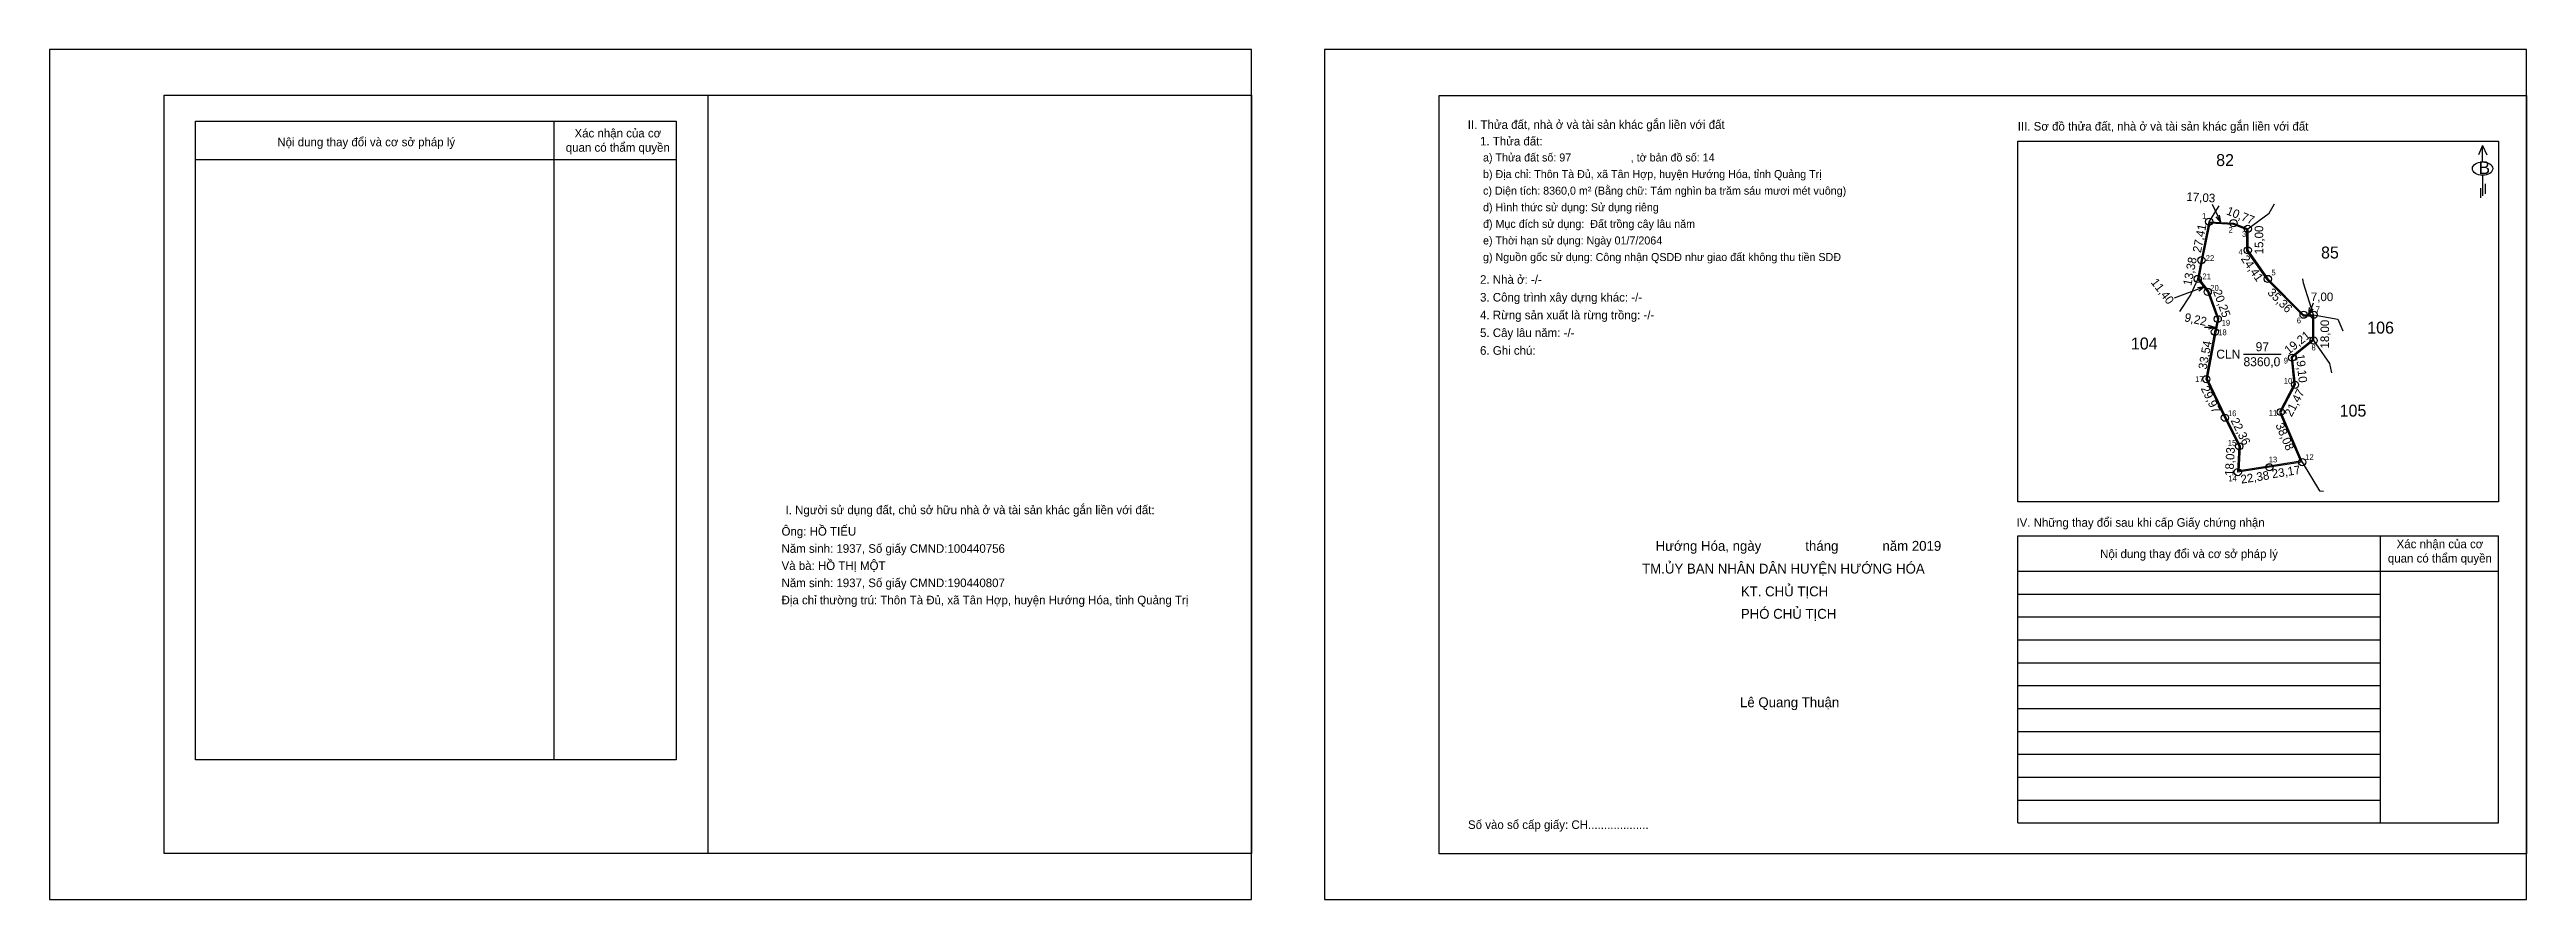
# Model space of a CAD drawing. Extents: x 552386 to 554117, y 1839941 to 1840535.
import ezdxf

# ---------------------------------------------------------------- set-up
doc = ezdxf.new("R2010")
doc.units = 0
for name, color, linetype in [('CanhThua', 7, 'Continuous'), ('ChieuDaiCanhThua', 7, 'Continuous'), ('Khung', 7, 'Continuous'), ('KhungInTrang1', 7, 'Continuous'), ('KhungInTrang2', 7, 'Continuous'), ('Level 2', 7, 'Continuous'), ('Level 35', 7, 'Continuous'), ('MocDinhThua', 7, 'Continuous'), ('NhanDiaChinhThua', 7, 'Continuous'), ('NhanTuCan', 7, 'Continuous'), ('ON', 7, 'Continuous'), ('RauThua', 7, 'Continuous'), ('SoHieuDinhThua', 7, 'Continuous'), ('Template', 7, 'Continuous'), ('ThongTin', 7, 'Continuous')]:
    doc.layers.add(name, color=color, linetype=linetype)

msp = doc.modelspace()

# ---------------------------------------------------------------- linework, layer by layer
at = {"layer": 'CanhThua'}
for p, q in [((553889.6, 1840388.1), (553895, 1840415)), ((553895, 1840415), (553912, 1840414)), ((553912, 1840414), (553922, 1840410)), ((553922, 1840410), (553922, 1840395)), ((553887, 1840375), (553889.6, 1840388.1)), ((553922, 1840395), (553936, 1840375)), ((553894, 1840366), (553887, 1840375)), ((553901, 1840347), (553894, 1840366)), ((553936, 1840375), (553961, 1840350)), ((553961, 1840350), (553968, 1840350)), ((553968, 1840350), (553968, 1840332)), ((553893, 1840305), (553899, 1840338)), ((553899, 1840338), (553901, 1840347)), ((553968, 1840332), (553953, 1840320)), ((553953, 1840320), (553955, 1840301)), ((553906, 1840278), (553893, 1840305)), ((553955, 1840301), (553945, 1840282)), ((553945, 1840282), (553960, 1840247)), ((553916, 1840258), (553906, 1840278)), ((553915, 1840240), (553916, 1840258)), ((553960, 1840247), (553937.1, 1840243.4)), ((553937.1, 1840243.4), (553915, 1840240))]:
    msp.add_line(p, q, dxfattribs=at)
at = {"layer": 'Khung'}
for p, q in [((553356.8, 1840503.3), (554116.8, 1840503.3)), ((553356.8, 1839973.3), (553356.8, 1840503.3)), ((553761.3, 1840219.2), (553761.3, 1840471.4)), ((553761.3, 1840471.4), (554097.3, 1840471.4)), ((554097.3, 1840471.4), (554097.3, 1840219.2)), ((554097.3, 1840219.2), (553761.3, 1840219.2))]:
    msp.add_line(p, q, dxfattribs=at)
msp.add_lwpolyline([(553225.6, 1839973.4), (552465.6, 1839973.4), (552465.6, 1840503.4), (553225.6, 1840503.4)], close=True, dxfattribs=at)
for points in [[(552845.6, 1840503.4), (552845.6, 1839973.4)], [(554116.8, 1840503.3), (554116.8, 1839973.3), (553356.8, 1839973.3)]]:
    msp.add_lwpolyline(points, dxfattribs=at)
at = {"layer": 'KhungInTrang1'}
msp.add_lwpolyline([(552385.6, 1840535.3), (552385.6, 1839941.3), (553225.6, 1839941.3), (553225.6, 1840535.3)], close=True, dxfattribs=at)
at = {"layer": 'KhungInTrang2'}
msp.add_lwpolyline([(553276.8, 1840535.3), (553276.8, 1839941.3), (554116.8, 1839941.3), (554116.8, 1840535.3)], close=True, dxfattribs=at)
at = {"layer": 'Level 2'}
msp.add_lwpolyline([(553937, 1840244.2), (553915.9, 1840240.9), (553916.8, 1840258.2), (553906.7, 1840278.4), (553893.8, 1840305.1), (553899.8, 1840337.8), (553901.8, 1840347.1), (553894.7, 1840366.4), (553887.9, 1840375.2), (553890.4, 1840388), (553895.6, 1840414.2), (553911.8, 1840413.2), (553921.2, 1840409.5), (553921.2, 1840394.7), (553935.4, 1840374.5), (553960.7, 1840349.2), (553967.2, 1840349.2), (553967.2, 1840332.4), (553952.2, 1840320.4), (553954.2, 1840301.2), (553944.1, 1840282), (553958.9, 1840247.6), (553937, 1840244.2)], dxfattribs=at)
at = {"layer": 'Level 35'}
for p, q in [((553903.2, 1840414.6), (553897.3, 1840427.1)), ((553903.2, 1840414.6), (553900, 1840418.4)), ((553903.2, 1840414.6), (553902.3, 1840419.5)), ((553891.8, 1840369.4), (553870.5, 1840361.6)), ((553891.8, 1840369.4), (553886.8, 1840368.9)), ((553891.8, 1840369.4), (553887.7, 1840366.5)), ((553964.7, 1840350), (553967.9, 1840358.4)), ((553964.7, 1840350), (553965.2, 1840355)), ((553964.7, 1840350), (553967.6, 1840354.1)), ((553899.3, 1840341.1), (553891.8, 1840341.1)), ((553899.3, 1840341.1), (553894.5, 1840342.4)), ((553899.3, 1840341.1), (553894.5, 1840339.8))]:
    msp.add_line(p, q, dxfattribs=at)
at = {"layer": 'MocDinhThua'}
for centre in [(553895, 1840415), (553912, 1840414), (553922, 1840410), (553889.6, 1840388.1), (553922, 1840395), (553887, 1840375), (553894, 1840366), (553936, 1840375), (553901, 1840347), (553961, 1840350), (553968, 1840350), (553899, 1840338), (553968, 1840332), (553953, 1840320), (553893, 1840305), (553955, 1840301), (553906, 1840278), (553945, 1840282), (553916, 1840258), (553937.1, 1840243.4), (553960, 1840247), (553915, 1840240)]:
    msp.add_circle(centre, 2.5, dxfattribs=at)
at = {"layer": 'NhanDiaChinhThua'}
msp.add_line((553919, 1840322.4), (553945.4, 1840322.4), dxfattribs=at)
at = {"layer": 'ON'}
for p, q in [((552487.6, 1840485.3), (552823.6, 1840485.3)), ((552487.6, 1840038.9), (552487.6, 1840485.3)), ((552823.6, 1840485.3), (552823.6, 1840038.9)), ((552487.6, 1840458.5), (552823.6, 1840458.5)), ((553761.3, 1840195.5), (554097.3, 1840195.5)), ((554014.4, 1840195.5), (554014.4, 1839994.9)), ((553761.3, 1840170.8), (554097.3, 1840170.8)), ((553761.3, 1840154.8), (554014.4, 1840154.8)), ((553761.3, 1840138.8), (554014.4, 1840138.8)), ((553761.3, 1840122.8), (554014.4, 1840122.8)), ((553761.3, 1840106.8), (554014.4, 1840106.8)), ((553761.3, 1840090.8), (554014.4, 1840090.8)), ((553761.3, 1840074.8), (554014.4, 1840074.8)), ((553761.3, 1840058.8), (554014.4, 1840058.8)), ((553761.3, 1840042.8), (554014.4, 1840042.8)), ((553761.3, 1840026.8), (554014.4, 1840026.8)), ((553761.3, 1840010.8), (554014.4, 1840010.8))]:
    msp.add_line(p, q, dxfattribs=at)
for points in [[(552738.1, 1840485.3), (552738.1, 1840038.9)], [(553761.3, 1839994.9), (553761.3, 1840195.5)], [(554097.3, 1839994.9), (554097.3, 1840195.5)], [(552823.6, 1840038.9), (552487.6, 1840038.9)]]:
    msp.add_lwpolyline(points, dxfattribs=at)
at = {"layer": 'RauThua'}
for p, q in [((553895, 1840415), (553902, 1840426)), ((553922, 1840410), (553937, 1840421)), ((553937, 1840421), (553940.6, 1840427.6)), ((553887, 1840375), (553882, 1840364)), ((553961, 1840372), (553960.5, 1840375)), ((553968, 1840350), (553961, 1840372)), ((553882, 1840364), (553874.2, 1840352.3)), ((553968, 1840350), (553985, 1840347)), ((553968, 1840332), (553979, 1840316)), ((553985, 1840347), (553988.4, 1840338.8)), ((553979, 1840316), (553980.5, 1840309.5)), ((553960, 1840247), (553972, 1840227)), ((553972, 1840227), (553974.8, 1840226.7))]:
    msp.add_line(p, q, dxfattribs=at)
at = {"layer": 'Template'}
for p, q in [((554086.1, 1840468.2), (554083.2, 1840461.8)), ((554086.1, 1840456.8), (554086.1, 1840468.2)), ((554086.1, 1840468.2), (554089, 1840461.8)), ((554084.6, 1840438.5), (554084.6, 1840431.6)), ((554086.1, 1840447.5), (554086.1, 1840433.2)), ((554087.8, 1840441.5), (554087.8, 1840434.5)), ((553761.3, 1839994.9), (554097.3, 1839994.9))]:
    msp.add_line(p, q, dxfattribs=at)
msp.add_ellipse((554086.1, 1840452.1), major_axis=(7.11, 0), ratio=0.655849, dxfattribs=at)

# ---------------------------------------------------------------- texts
at = {"layer": 'ChieuDaiCanhThua'}
for s, rotation, p in [('17,03', 356.6335, (553879, 1840429.6)), ('10,77', 338.1986, (553906.5, 1840420.3)), ('27,41', 78.6819, (553889.2, 1840393)), ('15,00', 90, (553932.8, 1840392.2)), ('13,38', 78.7069, (553882.5, 1840369.9)), ('24,41', 304.992, (553916.9, 1840389)), ('11,40', 307.875, (553853.9, 1840372.5)), ('20,25', 290.2249, (553897.6, 1840366.3)), ('35,36', 315, (553935.3, 1840365)), ('9,22', 347.4712, (553877.3, 1840345.5)), ('33,54', 79.6952, (553893.2, 1840311.4)), ('19,21', 38.6598, (553950.6, 1840322)), ('18,00', 90, (553978.8, 1840326.4)), ('19,10', 276.009, (553955.6, 1840322.2)), ('29,97', 295.71, (553889, 1840298.5)), ('21,47', 62.2415, (553952.6, 1840278.2)), ('22,36', 296.5651, (553909.8, 1840276.1)), ('38,08', 293.1986, (553941.2, 1840272.9)), ('18,03', 86.8202, (553911.9, 1840237.2)), ('23,17', 8.8402, (553939.3, 1840235.7)), ('22,38', 8.8435, (553917.5, 1840231.9))]:
    msp.add_text(s, height=6, rotation=rotation, dxfattribs=at).set_placement(p)
msp.add_text('7,00', height=6, dxfattribs=at).set_placement((553966.1, 1840359.5))
at = {"layer": 'NhanDiaChinhThua'}
for s, p in [('97', (553927.5, 1840324.5)), ('CLN', (553900, 1840319.3)), ('8360,0', (553919, 1840314))]:
    msp.add_text(s, height=6.29, dxfattribs=at).set_placement(p)
at = {"layer": 'NhanTuCan'}
for s, p in [('82', (553899.9, 1840453.9)), ('85', (553973.2, 1840389.3)), ('104', (553840.3, 1840325.7)), ('106', (554005.5, 1840336.8)), ('105', (553986.2, 1840278.8))]:
    msp.add_text(s, height=8.36, dxfattribs=at).set_placement(p)
at = {"layer": 'ON'}
for s, height, p in [('Nội dung thay đổi và cơ sở pháp lý', 6, (552544.8, 1840467.7)), ('quan có thẩm quyền', 6, (552746.4, 1840463.9)), ('Xác nhận của cơ ', 6, (552752.5, 1840473.9)), ('I. Người sử dụng đất, chủ sở hữu nhà ở và tài sản khác gắn liền với đất:', 6, (552900, 1840210.6)), ('IV. Những thay đổi sau khi cấp Giấy chứng nhận', 6, (553760.3, 1840201.8)), ('Xác nhận của cơ ', 6, (554026, 1840186.8)), ('Nội dung thay đổi và cơ sở pháp lý', 6, (553818.8, 1840179.9)), ('quan có thẩm quyền', 6, (554019.9, 1840176.8)), ('Lê Quang Thuận', 6.907, (553567.1, 1840075.7))]:
    msp.add_text(s, height=height, dxfattribs=at).set_placement(p)
at = {"layer": 'SoHieuDinhThua'}
for s, p in [('1', (553890, 1840417)), ('2', (553908.5, 1840407.3)), ('3', (553918, 1840404.4)), ('22', (553892.6, 1840387.6)), ('4', (553915.5, 1840391.9)), ('21', (553890.3, 1840374.8)), ('20', (553895.8, 1840366.8)), ('5', (553938.5, 1840377.5)), ('7', (553969.5, 1840351.9)), ('18', (553901.3, 1840335.7)), ('19', (553903.7, 1840342.4)), ('6', (553956.2, 1840344)), ('9', (553947.1, 1840315.9)), ('8', (553966.5, 1840325.1)), ('17', (553885.2, 1840303)), ('10', (553947.2, 1840301.8)), ('16', (553908.1, 1840279.1)), ('11', (553936.7, 1840279.4)), ('15', (553908, 1840258.5)), ('13', (553936.6, 1840246.8)), ('12', (553962.1, 1840248.5)), ('14', (553908.4, 1840233.6))]:
    msp.add_text(s, height=4, dxfattribs=at).set_placement(p)
at = {"layer": 'Template'}
for s, height, p in [('II. Thửa đất, nhà ở và tài sản khác gắn liền với đất', 6, (553376.8, 1840479.9)), ('III. Sơ đồ thửa đất, nhà ở và tài sản khác gắn liền với đất', 6, (553761.2, 1840478.7)), ('B', 9, (554083.3, 1840448.3)), ('Hướng Hóa, ngày            tháng            năm 2019', 6.907, (553508.1, 1840185)), ('TM.ỦY BAN NHÂN DÂN HUYỆN HƯỚNG HÓA', 6.907, (553498.7, 1840169.1)), ('KT. CHỦ TỊCH', 6.907, (553567.7, 1840153.2)), ('PHÓ CHỦ TỊCH', 6.907, (553567.7, 1840137.5)), ('Số vào sổ cấp giấy: CH...................', 6, (553377, 1839990.6))]:
    msp.add_text(s, height=height, dxfattribs=at).set_placement(p)
at = {"layer": 'ThongTin'}
for s, height, p in [('1. Thửa đất: ', 6, (553385.4, 1840468.3)), (' a) Thửa đất số: 97                    , tờ bản đồ số: 14', 5.6, (553385.4, 1840457.1)), (' c) Diện tích: 8360,0 m² (Bằng chữ: Tám nghìn ba trăm sáu mươi mét vuông)', 5.6, (553385.4, 1840433.9)), (' b) Địa chỉ: Thôn Tà Đủ, xã Tân Hợp, huyện Hướng Hóa, tỉnh Quảng Trị', 5.6, (553385.4, 1840445.5)), (' d) Hình thức sử dụng: Sử dụng riêng', 5.6, (553385.4, 1840422.3)), (' đ) Mục đích sử dụng:  Đất trồng cây lâu năm', 5.6, (553385.4, 1840410.7)), (' e) Thời hạn sử dụng: Ngày 01/7/2064', 5.6, (553385.4, 1840399.1)), (' g) Nguồn gốc sử dụng: Công nhận QSDĐ như giao đất không thu tiền SDĐ', 5.6, (553385.4, 1840387.5)), ('3. Công trình xây dựng khác: -/-', 6, (553385.4, 1840359.2)), ('2. Nhà ở: -/-', 6, (553385.4, 1840371.6)), ('4. Rừng sản xuất là rừng trồng: -/-', 6, (553385.4, 1840346.8)), ('5. Cây lâu năm: -/-', 6, (553385.4, 1840334.4)), ('6. Ghi chú:', 6, (553385.4, 1840322)), ('Ông: HỒ TIẾU', 6, (552897.2, 1840195.6)), ('Và bà: HỒ THỊ MỘT', 6, (552897.2, 1840171.6)), ('Năm sinh: 1937, Số giấy CMND:100440756', 6, (552897.2, 1840183.6)), ('Năm sinh: 1937, Số giấy CMND:190440807', 6, (552897.2, 1840159.6)), ('Địa chỉ thường trú: Thôn Tà Đủ, xã Tân Hợp, huyện Hướng Hóa, tỉnh Quảng Trị', 6, (552897.2, 1840147.6))]:
    msp.add_text(s, height=height, dxfattribs=at).set_placement(p)

doc.saveas('drawing.dxf')
